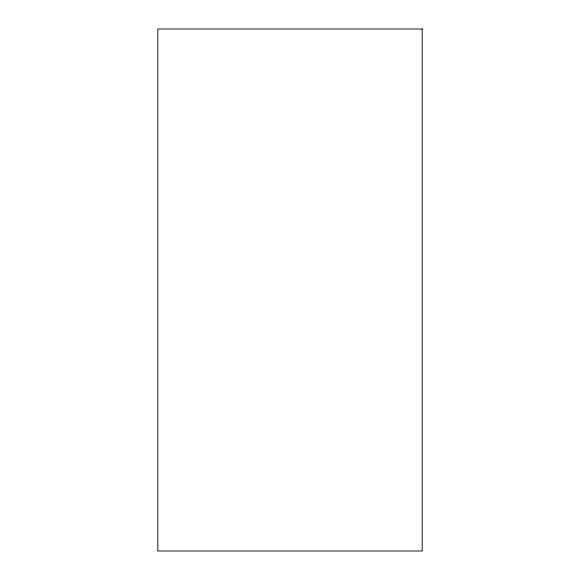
<?xml version="1.0" encoding="UTF-8"?>
<svg xmlns="http://www.w3.org/2000/svg" width="580" height="580" viewBox="0 0 580 580"><rect width="100%" height="100%" fill="white"/><g stroke="black" fill="none" stroke-linecap="round" stroke-linejoin="round"><path stroke-width="0.87" d="M422.197 29L157.803 29L157.803 551L422.197 551L422.197 29"/></g></svg>
